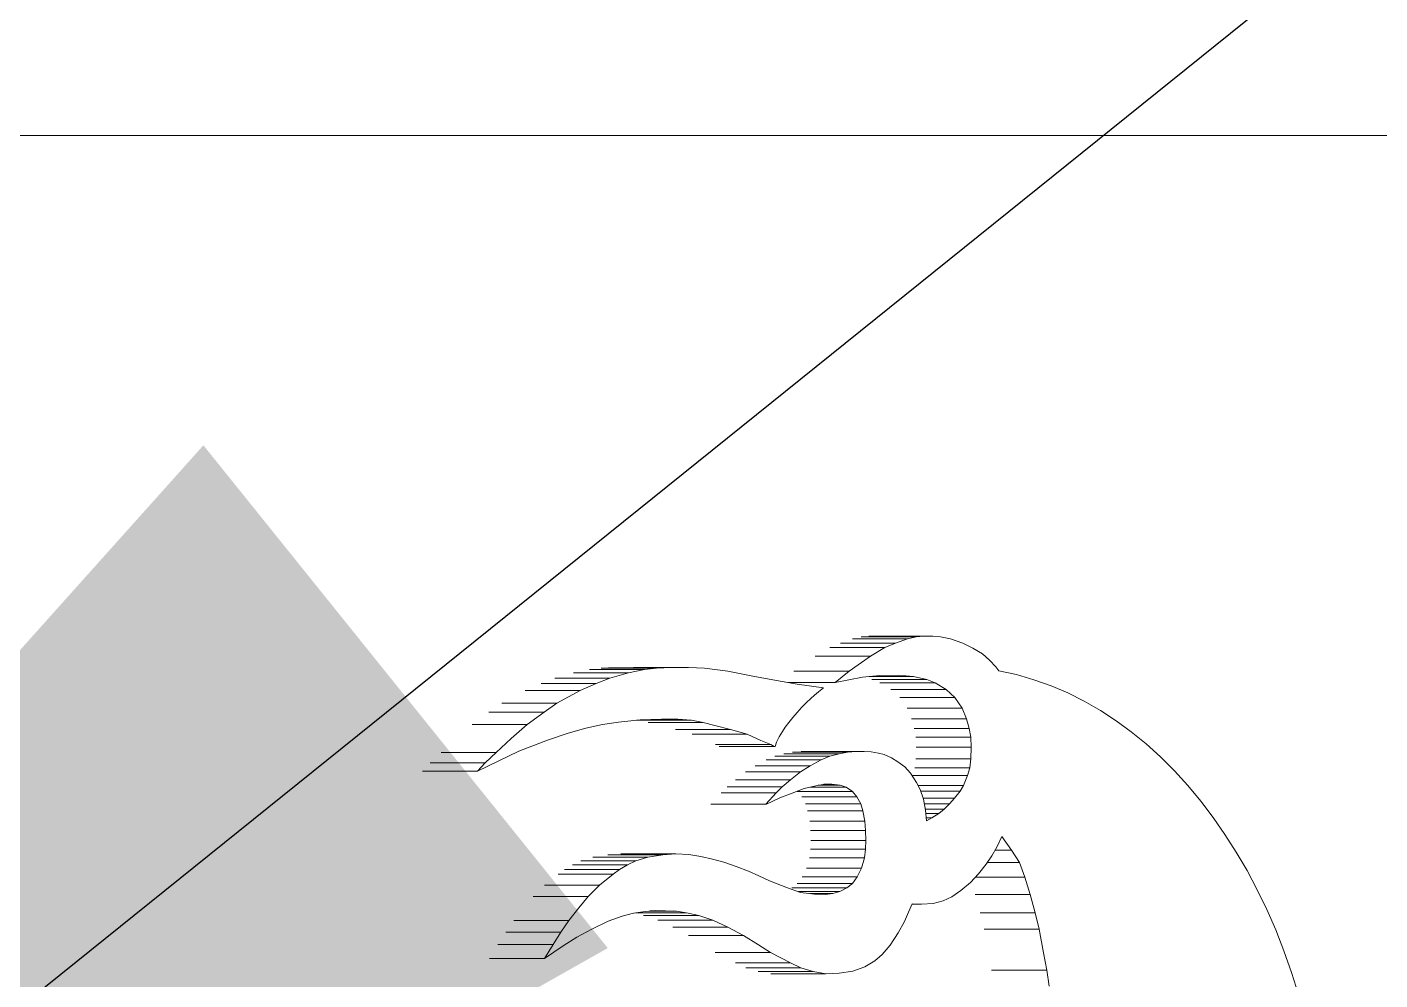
# Model space of a CAD drawing. Header units: inches. Extents: x 20 to 536, y 8 to 344.
# Drawn here: x 298.275 to 299.361, y 113.64 to 114.404 of the extents above; entities that cross this region are included whole.
import ezdxf

# ---------------------------------------------------------------- set-up
doc = ezdxf.new("R2010")
doc.units = ezdxf.units.IN
doc.header["$LTSCALE"] = 16
doc.header["$MEASUREMENT"] = 0
doc.layers.add('Symbol (ANSI)', color=7, linetype='Continuous', lineweight=25)
doc.layers.add('Visible (ANSI)', color=7, linetype='Continuous', lineweight=50)
doc.styles.add('Standard D-E', font='arial.ttf')
doc.dimstyles.new('in [mm] D-E NeptuneBenson$7', dxfattribs={"dimscale": 16, "dimtxt": 0.15, "dimasz": 0.098425, "dimexe": 0.125, "dimexo": 0.063, "dimgap": 0.031496, "dimtad": 0, "dimtih": 1, "dimtoh": 1, "dimdec": 4, "dimrnd": 1e-08, "dimzin": 3, "dimdsep": 46, "dimlunit": 5, "dimtxsty": 'Standard D-E', "dimcen": 0.09, "dimdle": 0.393701, "dimclrd": 256, "dimclre": 256, "dimclrt": 256, "dimadec": 1, "dimazin": 1, "dimtfac": 1, "dimtofl": 0, "dimtmove": 0, "dimatfit": 3, "dimfxl": 1, "dimfrac": 1, "dimtolj": 1, "dimtzin": 4, "dimlwd": -1, "dimlwe": -1, "dimarcsym": 0})

msp = doc.modelspace()

# ---------------------------------------------------------------- linework, layer by layer
at = {"layer": 'Visible (ANSI)', "linetype": 'Continuous', "lineweight": 18}
for p, q in [((301.37388, 114.31731), (297.65296, 114.31731)), ((298.93792, 113.91339), (298.98211, 113.91339)), ((298.94484, 113.91504), (298.98903, 113.91504)), ((298.95117, 113.91542), (298.99536, 113.91542)), ((298.95838, 113.91555), (299.00257, 113.91555)), ((298.97244, 113.90994), (298.98211, 113.91339)), ((298.98211, 113.91339), (298.98903, 113.91504)), ((298.98903, 113.91504), (298.99536, 113.91542)), ((298.99536, 113.91542), (299.00257, 113.91555)), ((299.00257, 113.91555), (299.00865, 113.91502)), ((299.00865, 113.91502), (299.01663, 113.91346)), ((299.01663, 113.91346), (299.02648, 113.90997)), ((299.02648, 113.90997), (299.03449, 113.90594)), ((298.90815, 113.89955), (298.95234, 113.89955)), ((298.9198, 113.9063), (298.96399, 113.9063)), ((298.92824, 113.90994), (298.97244, 113.90994)), ((298.9352, 113.88725), (298.95234, 113.89955)), ((298.95234, 113.89955), (298.96399, 113.9063)), ((298.96399, 113.9063), (298.97244, 113.90994)), ((299.03449, 113.90594), (299.04227, 113.90126)), ((299.04227, 113.90126), (299.04793, 113.89633)), ((298.72681, 113.8887), (298.77101, 113.8887)), ((298.73634, 113.88976), (298.78054, 113.88976)), ((298.74223, 113.89005), (298.78643, 113.89005)), ((298.75817, 113.88612), (298.77101, 113.8887)), ((298.76224, 113.89042), (298.80644, 113.89042)), ((298.77101, 113.8887), (298.78054, 113.88976)), ((298.78054, 113.88976), (298.78643, 113.89005)), ((298.78643, 113.89005), (298.80644, 113.89042)), ((298.80644, 113.89042), (298.81909, 113.88986)), ((298.81909, 113.88986), (298.83803, 113.8873)), ((299.04793, 113.89633), (299.05314, 113.89096)), ((299.05314, 113.89096), (299.05536, 113.8877)), ((298.68813, 113.87743), (298.73233, 113.87743)), ((298.69909, 113.88174), (298.74328, 113.88174)), ((298.71398, 113.88612), (298.75817, 113.88612)), ((298.71952, 113.87191), (298.73233, 113.87743)), ((298.73233, 113.87743), (298.74328, 113.88174)), ((298.74328, 113.88174), (298.75817, 113.88612)), ((298.83803, 113.8873), (298.85787, 113.88349)), ((298.85787, 113.88349), (298.87416, 113.88046)), ((298.87416, 113.88046), (298.8937, 113.87706)), ((298.88638, 113.87833), (298.92418, 113.87833)), ((298.891, 113.88725), (298.9352, 113.88725)), ((298.92418, 113.87833), (298.9352, 113.88725)), ((298.94589, 113.88269), (298.92418, 113.87833)), ((298.95993, 113.88401), (298.94589, 113.88269)), ((298.95123, 113.88319), (298.98692, 113.88319)), ((298.95343, 113.88075), (298.99763, 113.88075)), ((298.97473, 113.88429), (298.95993, 113.88401)), ((298.96002, 113.87796), (299.00421, 113.87796)), ((298.98692, 113.88319), (298.97473, 113.88429)), ((298.99763, 113.88075), (298.98692, 113.88319)), ((299.00421, 113.87796), (298.99763, 113.88075)), ((299.01307, 113.87256), (299.00421, 113.87796)), ((298.67533, 113.87191), (298.71952, 113.87191)), ((298.70074, 113.8616), (298.71952, 113.87191)), ((298.8937, 113.87706), (298.91474, 113.87413)), ((298.90751, 113.86803), (298.90447, 113.86536)), ((298.91078, 113.87071), (298.90751, 113.86803)), ((298.91474, 113.87413), (298.91078, 113.87071)), ((298.96888, 113.87256), (299.01307, 113.87256)), ((299.02006, 113.86634), (299.01307, 113.87256)), ((298.65655, 113.8616), (298.70074, 113.8616)), ((298.69038, 113.85461), (298.70074, 113.8616)), ((298.89738, 113.85841), (298.89348, 113.85425)), ((298.90105, 113.86212), (298.89738, 113.85841)), ((298.90447, 113.86536), (298.90105, 113.86212)), ((298.97587, 113.86634), (299.02006, 113.86634)), ((298.98176, 113.85771), (299.02595, 113.85771)), ((299.02595, 113.85771), (299.02006, 113.86634)), ((299.0296, 113.84904), (299.02595, 113.85771)), ((298.64618, 113.85461), (298.69038, 113.85461)), ((298.67699, 113.84469), (298.69038, 113.85461)), ((298.75015, 113.84656), (298.73726, 113.84448)), ((298.76753, 113.84831), (298.75015, 113.84656)), ((298.76467, 113.84793), (298.80887, 113.84793)), ((298.78468, 113.84886), (298.76753, 113.84831)), ((298.774, 113.84625), (298.8182, 113.84625)), ((298.79791, 113.84887), (298.78468, 113.84886)), ((298.80887, 113.84793), (298.79791, 113.84887)), ((298.8182, 113.84625), (298.80887, 113.84793)), ((298.82753, 113.84389), (298.8182, 113.84625)), ((298.88688, 113.84628), (298.88386, 113.84236)), ((298.89006, 113.85032), (298.88688, 113.84628)), ((298.89348, 113.85425), (298.89006, 113.85032)), ((298.9854, 113.84904), (299.0296, 113.84904)), ((299.03154, 113.8414), (299.0296, 113.84904)), ((298.63279, 113.84469), (298.67699, 113.84469)), ((298.66403, 113.83331), (298.67699, 113.84469)), ((298.70988, 113.83773), (298.6931, 113.83211)), ((298.72405, 113.84169), (298.70988, 113.83773)), ((298.73726, 113.84448), (298.72405, 113.84169)), ((298.79595, 113.84066), (298.84014, 113.84066)), ((298.80927, 113.83673), (298.85346, 113.83673)), ((298.84014, 113.84066), (298.82753, 113.84389)), ((298.85346, 113.83673), (298.84014, 113.84066)), ((298.86445, 113.83186), (298.85346, 113.83673)), ((298.87918, 113.83466), (298.87705, 113.83041)), ((298.88172, 113.83891), (298.87918, 113.83466)), ((298.88386, 113.84236), (298.88172, 113.83891)), ((298.98735, 113.8414), (299.03154, 113.8414)), ((298.98872, 113.83454), (299.03292, 113.83454)), ((299.03292, 113.83454), (299.03154, 113.8414)), ((299.03322, 113.8264), (299.03292, 113.83454)), ((298.67015, 113.82314), (298.6371, 113.80702)), ((298.65189, 113.82224), (298.66403, 113.83331)), ((298.6931, 113.83211), (298.67015, 113.82314)), ((298.82813, 113.82854), (298.87233, 113.82854)), ((298.83101, 113.82686), (298.87521, 113.82686)), ((298.87233, 113.82854), (298.86445, 113.83186)), ((298.87521, 113.82686), (298.87233, 113.82854)), ((298.87589, 113.82687), (298.87521, 113.82686)), ((298.87705, 113.83041), (298.87589, 113.82687)), ((298.98903, 113.8264), (299.03322, 113.8264)), ((299.03305, 113.81711), (299.03322, 113.8264)), ((298.59907, 113.81387), (298.64326, 113.81387)), ((298.6077, 113.82224), (298.65189, 113.82224)), ((298.6371, 113.80702), (298.64326, 113.81387)), ((298.64326, 113.81387), (298.65189, 113.82224)), ((298.86863, 113.81614), (298.91283, 113.81614)), ((298.8757, 113.81924), (298.91989, 113.81924)), ((298.88298, 113.82107), (298.92717, 113.82107)), ((298.8897, 113.82233), (298.93389, 113.82233)), ((298.89668, 113.82302), (298.94088, 113.82302)), ((298.90397, 113.81146), (298.91283, 113.81614)), ((298.91283, 113.81614), (298.91989, 113.81924)), ((298.91989, 113.81924), (298.92717, 113.82107)), ((298.92717, 113.82107), (298.93389, 113.82233)), ((298.93389, 113.82233), (298.94088, 113.82302)), ((298.94088, 113.82302), (298.94747, 113.823)), ((298.94747, 113.823), (298.95288, 113.82254)), ((298.95288, 113.82254), (298.95898, 113.82152)), ((298.95898, 113.82152), (298.96349, 113.82048)), ((298.96349, 113.82048), (298.96921, 113.81776)), ((298.96921, 113.81776), (298.97444, 113.81475)), ((298.97444, 113.81475), (298.98007, 113.81048)), ((298.98885, 113.81711), (299.03305, 113.81711)), ((299.0322, 113.80985), (299.03305, 113.81711)), ((298.59291, 113.80702), (298.6371, 113.80702)), ((298.85203, 113.80651), (298.89623, 113.80651)), ((298.85978, 113.81146), (298.90397, 113.81146)), ((298.88816, 113.80028), (298.89623, 113.80651)), ((298.89623, 113.80651), (298.90397, 113.81146)), ((298.98007, 113.81048), (298.98462, 113.80562)), ((298.98462, 113.80562), (298.98948, 113.79795)), ((298.98622, 113.80368), (299.03041, 113.80368)), ((298.988, 113.80985), (299.0322, 113.80985)), ((299.0272, 113.79576), (299.03041, 113.80368)), ((299.03041, 113.80368), (299.0322, 113.80985)), ((298.83732, 113.79451), (298.88151, 113.79451)), ((298.84396, 113.80028), (298.88816, 113.80028)), ((298.87666, 113.78962), (298.88151, 113.79451)), ((298.88151, 113.79451), (298.88816, 113.80028)), ((298.8991, 113.79314), (298.88944, 113.78959)), ((298.89368, 113.79069), (298.93787, 113.79069)), ((298.90862, 113.7955), (298.8991, 113.79314)), ((298.90406, 113.79437), (298.93292, 113.79437)), ((298.91549, 113.79682), (298.90862, 113.7955)), ((298.91053, 113.79587), (298.92814, 113.79587)), ((298.91503, 113.79673), (298.92139, 113.79673)), ((298.92139, 113.79673), (298.91549, 113.79682)), ((298.92814, 113.79587), (298.92139, 113.79673)), ((298.93292, 113.79437), (298.92814, 113.79587)), ((298.93787, 113.79069), (298.93292, 113.79437)), ((298.94142, 113.78659), (298.93787, 113.79069)), ((298.98948, 113.79795), (298.99223, 113.79235)), ((298.99056, 113.79576), (299.0272, 113.79576)), ((298.99223, 113.79235), (298.9949, 113.78478)), ((298.99269, 113.79106), (299.02435, 113.79106)), ((299.01993, 113.78559), (299.02435, 113.79106)), ((299.02435, 113.79106), (299.0272, 113.79576)), ((298.82435, 113.78064), (298.86855, 113.78064)), ((298.83247, 113.78962), (298.87666, 113.78962)), ((298.86855, 113.78064), (298.87666, 113.78962)), ((298.86883, 113.78064), (298.86855, 113.78064)), ((298.87965, 113.78563), (298.86883, 113.78064)), ((298.88944, 113.78959), (298.87965, 113.78563)), ((298.89723, 113.78659), (298.94142, 113.78659)), ((298.90037, 113.7809), (298.94456, 113.7809)), ((298.94456, 113.7809), (298.94142, 113.78659)), ((298.94616, 113.77518), (298.94456, 113.7809)), ((298.99462, 113.78559), (299.01993, 113.78559)), ((298.9949, 113.78478), (298.99669, 113.77592)), ((298.99565, 113.78105), (299.0159, 113.78105)), ((299.01147, 113.7767), (299.0159, 113.78105)), ((299.0159, 113.78105), (299.01993, 113.78559)), ((298.90197, 113.77518), (298.94616, 113.77518)), ((298.94792, 113.76688), (298.94616, 113.77518)), ((298.99653, 113.7767), (299.01147, 113.7767)), ((298.99669, 113.77592), (298.99737, 113.76717)), ((298.99689, 113.77327), (299.00716, 113.77327)), ((298.99718, 113.76964), (299.00167, 113.76964)), ((298.99737, 113.76717), (299.00167, 113.76964)), ((299.00167, 113.76964), (299.00716, 113.77327)), ((299.00716, 113.77327), (299.01147, 113.7767)), ((298.90373, 113.76688), (298.94792, 113.76688)), ((298.90436, 113.75955), (298.94855, 113.75955)), ((298.94855, 113.75955), (298.94792, 113.76688)), ((298.94877, 113.75162), (298.94855, 113.75955)), ((298.90458, 113.75162), (298.94877, 113.75162)), ((298.94855, 113.74467), (298.94877, 113.75162)), ((299.05795, 113.7546), (299.05387, 113.74602)), ((299.06549, 113.74386), (299.05795, 113.7546)), ((298.72948, 113.73817), (298.77367, 113.73817)), ((298.74153, 113.73998), (298.78573, 113.73998)), ((298.75198, 113.74076), (298.79617, 113.74076)), ((298.76401, 113.73521), (298.77367, 113.73817)), ((298.77367, 113.73817), (298.78573, 113.73998)), ((298.78573, 113.73998), (298.79617, 113.74076)), ((298.79617, 113.74076), (298.80657, 113.74036)), ((298.80657, 113.74036), (298.81613, 113.73876)), ((298.81613, 113.73876), (298.82556, 113.73655)), ((298.82556, 113.73655), (298.83484, 113.73415)), ((298.90344, 113.73771), (298.94764, 113.73771)), ((298.90436, 113.74467), (298.94855, 113.74467)), ((298.94532, 113.72925), (298.94764, 113.73771)), ((298.94764, 113.73771), (298.94855, 113.74467)), ((299.04976, 113.73919), (299.0452, 113.73257)), ((299.05387, 113.74602), (299.04976, 113.73919)), ((299.05257, 113.74386), (299.06549, 113.74386)), ((299.07215, 113.73396), (299.06549, 113.74386)), ((298.70682, 113.72822), (298.75102, 113.72822)), ((298.71311, 113.73191), (298.7573, 113.73191)), ((298.71982, 113.73521), (298.76401, 113.73521)), ((298.74586, 113.72455), (298.75102, 113.72822)), ((298.75102, 113.72822), (298.7573, 113.73191)), ((298.7573, 113.73191), (298.76401, 113.73521)), ((298.83484, 113.73415), (298.8447, 113.73076)), ((298.8447, 113.73076), (298.85443, 113.72698)), ((298.85443, 113.72698), (298.86268, 113.72314)), ((298.90113, 113.72925), (298.94532, 113.72925)), ((298.94174, 113.72243), (298.94532, 113.72925)), ((299.0452, 113.73257), (299.0391, 113.72482)), ((299.04616, 113.73396), (299.07215, 113.73396)), ((299.0764, 113.72206), (299.07215, 113.73396)), ((298.69065, 113.71562), (298.73485, 113.71562)), ((298.70166, 113.72455), (298.74586, 113.72455)), ((298.72595, 113.70652), (298.73485, 113.71562)), ((298.73485, 113.71562), (298.74586, 113.72455)), ((298.86268, 113.72314), (298.87142, 113.71913)), ((298.87142, 113.71913), (298.8858, 113.71345)), ((298.89366, 113.71701), (298.93786, 113.71701)), ((298.89754, 113.72243), (298.94174, 113.72243)), ((298.93354, 113.71355), (298.93786, 113.71701)), ((298.93786, 113.71701), (298.94174, 113.72243)), ((299.03269, 113.71773), (299.02503, 113.71126)), ((299.0391, 113.72482), (299.03269, 113.71773)), ((299.0366, 113.72206), (299.0764, 113.72206)), ((299.08055, 113.70822), (299.0764, 113.72206)), ((298.68175, 113.70652), (298.72595, 113.70652)), ((298.71846, 113.69738), (298.72595, 113.70652)), ((298.8858, 113.71345), (298.89636, 113.70988)), ((298.88934, 113.71355), (298.93354, 113.71355)), ((298.89462, 113.71047), (298.92781, 113.71047)), ((298.89636, 113.70988), (298.90747, 113.7085)), ((298.90365, 113.70898), (298.92221, 113.70898)), ((298.90747, 113.7085), (298.91618, 113.70827)), ((298.91618, 113.70827), (298.92221, 113.70898)), ((298.92221, 113.70898), (298.92781, 113.71047)), ((298.92781, 113.71047), (298.93354, 113.71355)), ((299.01783, 113.70633), (299.01076, 113.70315)), ((299.02503, 113.71126), (299.01783, 113.70633)), ((299.03636, 113.70822), (299.08055, 113.70822)), ((299.08472, 113.69341), (299.08055, 113.70822)), ((298.71026, 113.68723), (298.71846, 113.69738)), ((298.76217, 113.69323), (298.75323, 113.69083)), ((298.77147, 113.69464), (298.76217, 113.69323)), ((298.76414, 113.69353), (298.80469, 113.69353)), ((298.78025, 113.69531), (298.77147, 113.69464)), ((298.77442, 113.69487), (298.79659, 113.69487)), ((298.77558, 113.69495), (298.78798, 113.69495)), ((298.78798, 113.69495), (298.78025, 113.69531)), ((298.79659, 113.69487), (298.78798, 113.69495)), ((298.80469, 113.69353), (298.79659, 113.69487)), ((298.81455, 113.69123), (298.80469, 113.69353)), ((298.98299, 113.694), (298.9797, 113.68641)), ((298.98588, 113.70074), (298.98299, 113.694)), ((298.98575, 113.70043), (298.99335, 113.70043)), ((298.99335, 113.70043), (298.98588, 113.70074)), ((299.00261, 113.70082), (298.99335, 113.70043)), ((299.01076, 113.70315), (299.00261, 113.70082)), ((299.04053, 113.69341), (299.08472, 113.69341)), ((299.08781, 113.6803), (299.08472, 113.69341)), ((298.66607, 113.68723), (298.71026, 113.68723)), ((298.70394, 113.67789), (298.71026, 113.68723)), ((298.74185, 113.68664), (298.72864, 113.68041)), ((298.75323, 113.69083), (298.74185, 113.68664)), ((298.77035, 113.69123), (298.81455, 113.69123)), ((298.78163, 113.68747), (298.82583, 113.68747)), ((298.79381, 113.68199), (298.838, 113.68199)), ((298.82583, 113.68747), (298.81455, 113.69123)), ((298.838, 113.68199), (298.82583, 113.68747)), ((298.85055, 113.67517), (298.838, 113.68199)), ((298.9797, 113.68641), (298.97466, 113.6774)), ((298.65974, 113.67789), (298.70394, 113.67789)), ((298.69761, 113.66793), (298.70394, 113.67789)), ((298.71668, 113.67382), (298.70573, 113.66689)), ((298.72864, 113.68041), (298.71668, 113.67382)), ((298.80636, 113.67517), (298.85055, 113.67517)), ((298.86243, 113.66784), (298.85055, 113.67517)), ((298.97466, 113.6774), (298.96816, 113.66747)), ((299.04362, 113.6803), (299.08781, 113.6803)), ((299.09138, 113.66129), (299.08781, 113.6803)), ((298.65342, 113.66793), (298.69761, 113.66793)), ((298.69086, 113.65671), (298.69761, 113.66793)), ((298.70573, 113.66689), (298.69086, 113.65671)), ((298.82785, 113.66167), (298.87204, 113.66167)), ((298.87204, 113.66167), (298.86243, 113.66784)), ((298.88815, 113.65323), (298.87204, 113.66167)), ((298.96816, 113.66747), (298.96172, 113.6601)), ((299.09384, 113.64757), (299.09138, 113.66129)), ((298.64667, 113.65671), (298.69086, 113.65671)), ((298.84395, 113.65323), (298.88815, 113.65323)), ((298.85242, 113.64942), (298.89661, 113.64942)), ((298.89661, 113.64942), (298.88815, 113.65323)), ((298.90648, 113.64643), (298.89661, 113.64942)), ((298.94781, 113.65009), (298.93818, 113.64656)), ((298.95585, 113.65498), (298.94781, 113.65009)), ((298.96172, 113.6601), (298.95585, 113.65498)), ((298.86229, 113.64643), (298.90648, 113.64643)), ((298.87242, 113.64463), (298.91662, 113.64463)), ((298.91662, 113.64463), (298.90648, 113.64643)), ((298.92735, 113.64497), (298.91662, 113.64463)), ((298.93818, 113.64656), (298.92735, 113.64497)), ((299.04965, 113.64757), (299.09384, 113.64757)), ((299.09587, 113.63458), (299.09384, 113.64757))]:
    msp.add_line(p, q, dxfattribs=at)
msp.add_ellipse((299.01593, 113.46192), major_axis=(0, 0.42942), ratio=0.7071068, start_param=3.2341876, end_param=6.1529824, dxfattribs=at)

# ---------------------------------------------------------------- leaders
at = {"layer": 'Symbol (ANSI)', "annotation_type": 0, "has_hookline": 1, "hookline_direction": 0, "text_width": 23.73806}
msp.add_leader([(297.35223, 112.87981), (308.78926, 122.08039), (310.36406, 122.08039)], dimstyle='in [mm] D-E NeptuneBenson$7', override={"dimtad": 0}, dxfattribs=at)

doc.saveas('drawing.dxf')
